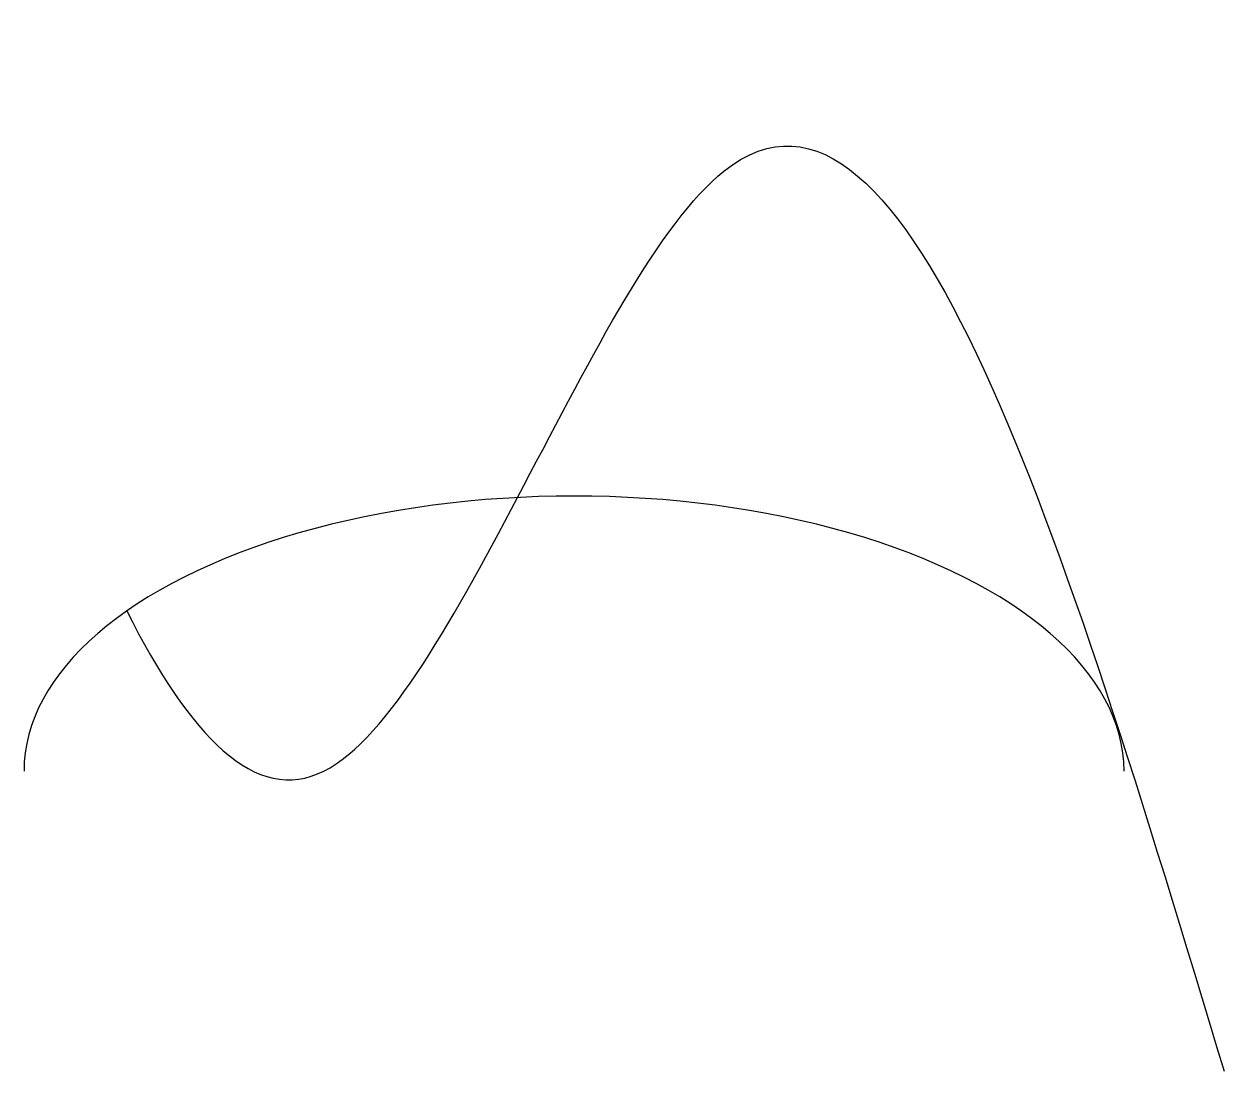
# Model space of a CAD drawing. Header units: millimetres. Extents: x 4 to 28, y 0 to 20.9.
import ezdxf

# ---------------------------------------------------------------- set-up
doc = ezdxf.new("R2010")
doc.units = ezdxf.units.MM
doc.layers.get('0').update_dxf_attribs({"lineweight": 25})

msp = doc.modelspace()

# ---------------------------------------------------------------- linework, layer by layer
msp.add_ellipse((15, 6), major_axis=(11, 0), ratio=0.5, start_param=0, end_param=3.141593)
msp.add_open_spline([(6.055, 9.201), (7.322, 6.704), (11.064, 2.688), (19.473, 28.276), (24.842, 10.471), (28, 0)], degree=3, knots=[8.429549, 8.429549, 8.429549, 8.429549, 16.124515, 30.546721, 51.137981, 51.137981, 51.137981, 51.137981])

doc.saveas('drawing.dxf')
